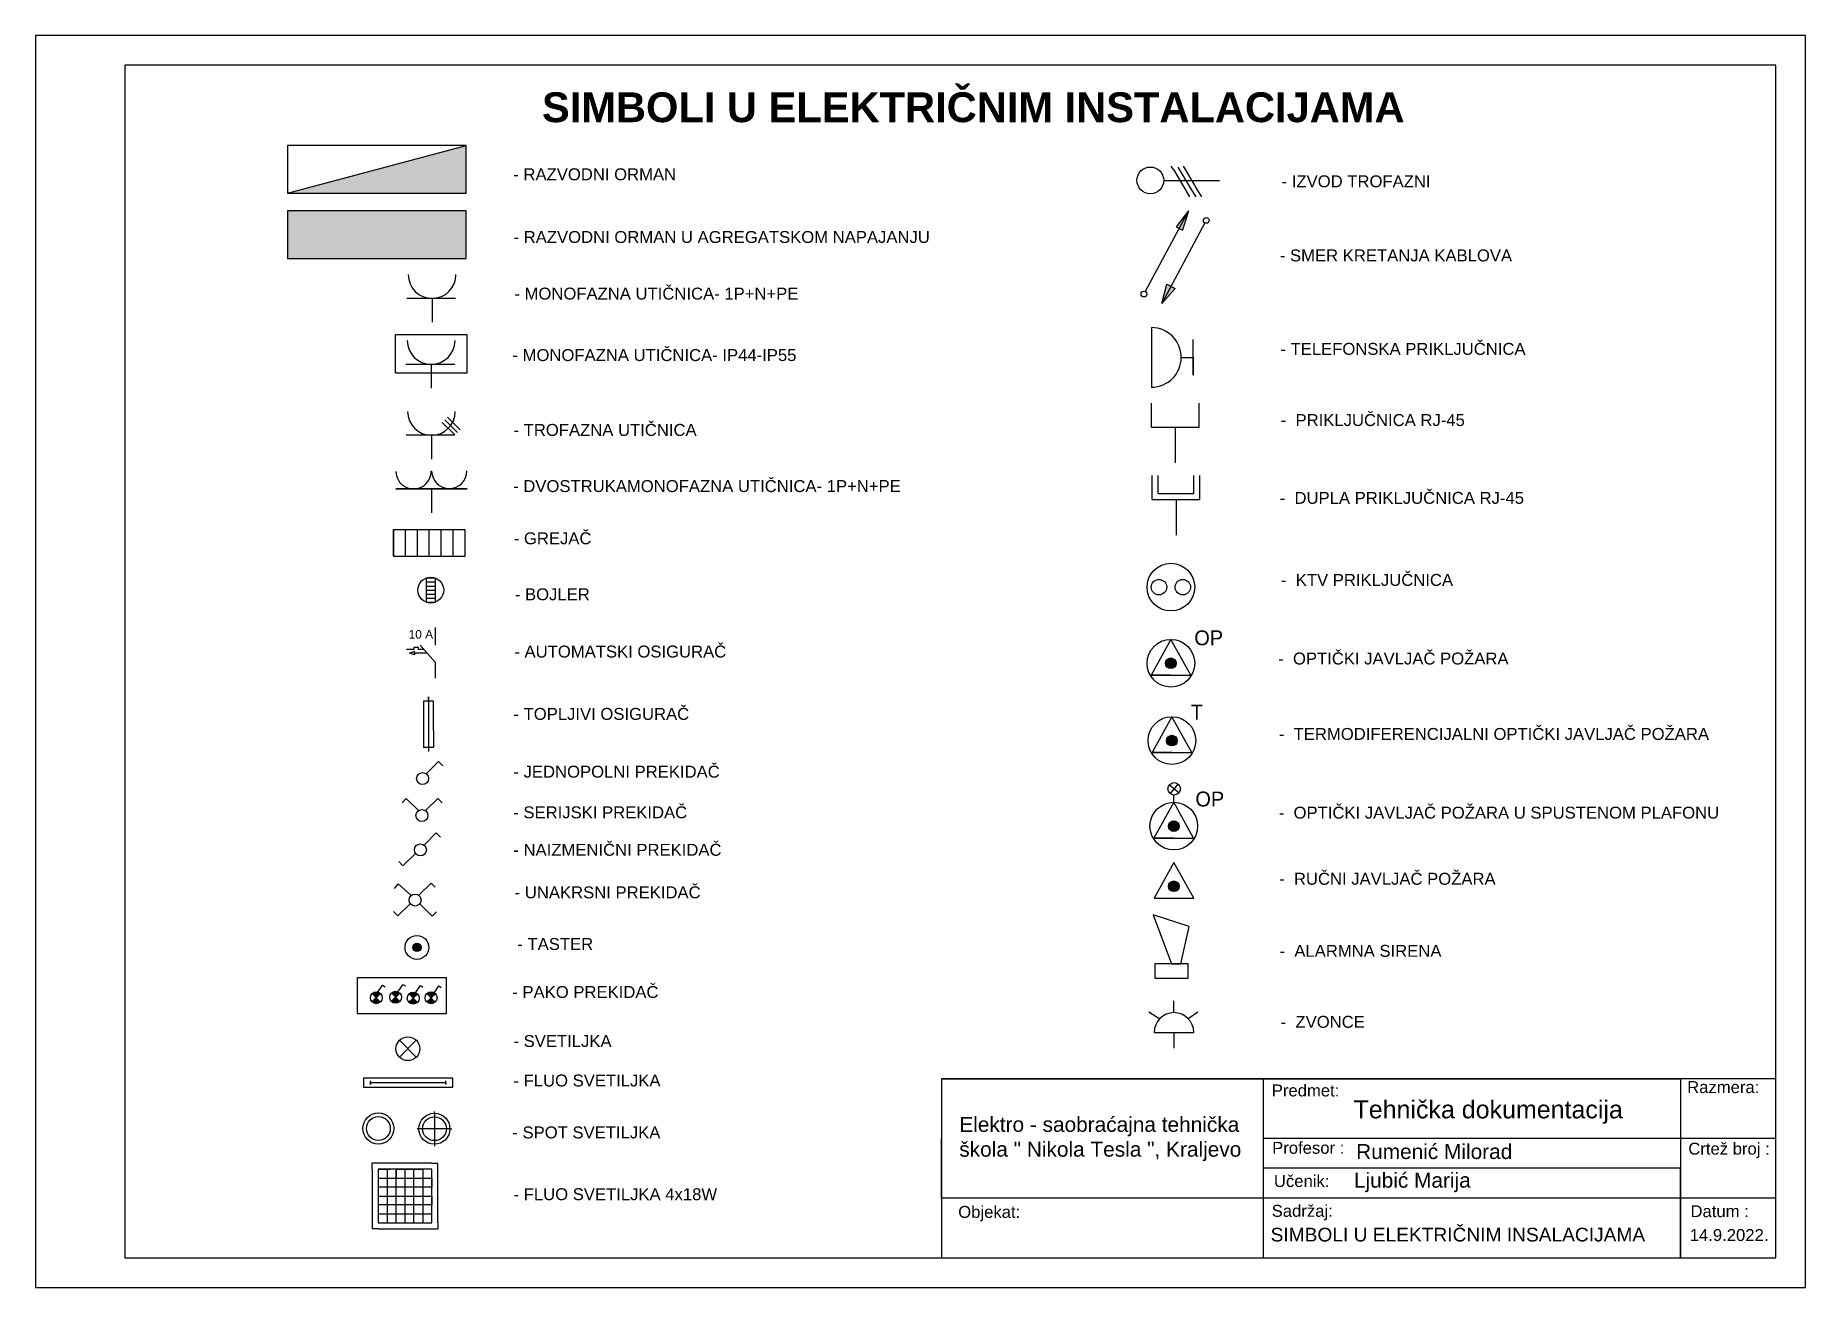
# Model space of a CAD drawing. Header units: millimetres. Extents: x 0 to 297, y 0 to 210.
import ezdxf

# ---------------------------------------------------------------- set-up
doc = ezdxf.new("R2010")
doc.units = ezdxf.units.MM
doc.styles.get("Standard").update_dxf_attribs({"font": 'arial.ttf'})

msp = doc.modelspace()

# ---------------------------------------------------------------- hatches: boundary and pattern name
h = msp.add_hatch(color=256)
h.dxf.hatch_style = 1
h.paths.add_polyline_path([(72.3, 191.55), (42.3, 183.55), (72.3, 183.55)])
h.paths.add_polyline_path([(42.27, 172.58), (72.27, 172.58), (72.27, 180.58), (42.27, 180.58)])
h = msp.add_hatch(color=256)
h.dxf.hatch_style = 1
h.paths.add_polyline_path([(193.46, 180.57), (191.41, 177.88), (191.89, 177.64)])
h.paths.add_polyline_path([(193.46, 180.57), (191.89, 177.64), (192.45, 177.35)])
h.paths.add_polyline_path([(190.53, 167.94), (189.82, 168.31), (188.97, 165.04)])
h.paths.add_polyline_path([(191.21, 167.57), (190.53, 167.94), (188.97, 165.04)])
h = msp.add_hatch(color=256)
h.dxf.hatch_style = 1
h.paths.add_polyline_path([(191.4, 104.7, 0.414214), (190.51, 105.59), (190.51, 103.81, 0.414214)])
h.paths.add_polyline_path([(190.51, 105.59, 0.414214), (189.61, 104.7, 0.414214), (190.51, 103.81)])
h = msp.add_hatch(color=256)
h.dxf.hatch_style = 1
h.paths.add_polyline_path([(191.57, 91.73, 0.414214), (190.68, 92.62), (190.68, 90.84, 0.414214)])
h.paths.add_polyline_path([(190.68, 92.62, 0.414214), (189.79, 91.73, 0.414214), (190.68, 90.84)])
h = msp.add_hatch(color=256)
h.dxf.hatch_style = 1
h.paths.add_polyline_path([(191.89, 77.39, 0.414214), (191, 78.28), (191, 76.5, 0.414214)])
h.paths.add_polyline_path([(191, 78.28, 0.414214), (190.11, 77.39, 0.414214), (191, 76.5)])
h = msp.add_hatch(color=256)
h.dxf.hatch_style = 1
h.paths.add_polyline_path([(191.9, 67.3, 1), (190.12, 67.3, 1)])
h = msp.add_hatch(color=256)
h.dxf.hatch_style = 1
h.paths.add_polyline_path([(64.72, 57.05, 1), (63.32, 57.05, 1)])
h = msp.add_hatch(color=256)
h.dxf.hatch_style = 1
h.paths.add_polyline_path([(57.92, 49.3, 0.414214), (56.51, 49.34), (57.2, 48.61)])
h.paths.add_polyline_path([(57.88, 47.88), (57.2, 48.61), (56.47, 47.92, 0.414214)])
h = msp.add_hatch(color=256)
h.dxf.hatch_style = 1
h.paths.add_polyline_path([(61.16, 49.38, 0.414214), (59.75, 49.41), (60.44, 48.69)])
h.paths.add_polyline_path([(61.12, 47.96), (60.44, 48.69), (59.71, 48, 0.414214)])
h = msp.add_hatch(color=256)
h.dxf.hatch_style = 1
h.paths.add_polyline_path([(64.11, 49.23, 0.414214), (62.7, 49.26), (63.39, 48.54)])
h.paths.add_polyline_path([(64.08, 47.81), (63.39, 48.54), (62.66, 47.85, 0.414214)])
h = msp.add_hatch(color=256)
h.dxf.hatch_style = 1
h.paths.add_polyline_path([(67.12, 49.29, 0.414214), (65.7, 49.33), (66.39, 48.61)])
h.paths.add_polyline_path([(67.08, 47.88), (66.39, 48.61), (65.66, 47.92, 0.414214)])

# ---------------------------------------------------------------- linework, layer by layer
for p, q in [((194.4, 195.48), (194.34, 195.61)), ((72.3, 191.55), (42.3, 191.55)), ((42.3, 191.55), (42.3, 183.55)), ((42.3, 183.55), (72.3, 191.55)), ((72.3, 183.55), (72.3, 191.55)), ((190.93, 187.5), (190.56, 188.06)), ((190.93, 187.5), (193.02, 184)), ((191.66, 187.93), (193.75, 184.43)), ((192.57, 188.06), (194.48, 184.87)), ((189.29, 185.69), (195.55, 185.69)), ((193.75, 184.43), (194.67, 182.95)), ((194.48, 184.87), (194.81, 184.27)), ((194.81, 184.27), (195.65, 182.95)), ((195.55, 185.69), (197.11, 185.69)), ((197.11, 185.69), (198.68, 185.69)), ((42.3, 183.55), (72.3, 183.55)), ((193.02, 184), (193.66, 182.95)), ((72.27, 180.58), (42.27, 180.58)), ((42.27, 180.58), (42.27, 172.58)), ((72.27, 172.58), (72.27, 180.58)), ((193.46, 180.57), (186.22, 167.06)), ((196.21, 178.55), (188.97, 165.04)), ((193.46, 180.57), (191.41, 177.88)), ((193.46, 180.57), (192.45, 177.35)), ((191.41, 177.88), (192.45, 177.35)), ((42.27, 172.58), (72.27, 172.58)), ((188.97, 165.04), (189.82, 168.31)), ((188.97, 165.04), (191.21, 167.57)), ((189.82, 168.31), (191.21, 167.57)), ((62.32, 165.94), (70.5, 165.94)), ((66.55, 165.94), (66.55, 161.89)), ((187.25, 161), (187.25, 151)), ((60.4, 153.33), (60.4, 159.83)), ((60.4, 159.83), (72.4, 159.83)), ((72.4, 159.83), (72.4, 153.33)), ((194.25, 153), (194.25, 159)), ((62.17, 154.88), (70.35, 154.88)), ((66.4, 154.88), (66.4, 150.83)), ((66.4, 154.83), (66.4, 153.33)), ((192.25, 156), (192.25, 156)), ((192.25, 156), (194.25, 156)), ((194.25, 156), (194.25, 153)), ((66.4, 153.33), (60.4, 153.33)), ((72.4, 153.33), (66.4, 153.33)), ((70.82, 143.41), (68.7, 145.53)), ((71.24, 143.84), (69.12, 145.96)), ((187.23, 144.31), (187.23, 148.31)), ((195.23, 144.31), (195.23, 148.31)), ((62.22, 142.99), (70.39, 142.99)), ((66.45, 142.99), (66.45, 138.94)), ((70.39, 142.99), (68.27, 145.11)), ((187.23, 144.31), (195.23, 144.31)), ((191.23, 144.31), (191.23, 138.31)), ((66.4, 136.92), (66.48, 136.92)), ((72.45, 133.94), (60.45, 133.94)), ((60.45, 133.94), (66.45, 133.94)), ((66.45, 133.94), (70.45, 133.94)), ((66.45, 133.94), (72.45, 133.94)), ((66.45, 133.94), (66.45, 129.94)), ((72.45, 133.94), (72.45, 133.94)), ((187.37, 132.19), (187.37, 136.19)), ((188.37, 133.19), (188.37, 136.19)), ((194.37, 133.19), (194.37, 136.19)), ((195.37, 132.19), (195.37, 136.19)), ((187.37, 132.19), (195.37, 132.19)), ((188.37, 133.19), (194.37, 133.19)), ((191.37, 132.19), (191.37, 126.19)), ((60.09, 127.15), (60.09, 122.65)), ((60.09, 122.65), (60.09, 127.15)), ((60.09, 127.15), (72.09, 127.15)), ((60.09, 127.15), (60.59, 127.15)), ((60.09, 127.15), (61.09, 127.15)), ((60.09, 122.65), (60.09, 126.65)), ((62.09, 122.65), (62.09, 127.15)), ((62.09, 127.15), (63.09, 127.15)), ((64.09, 122.65), (64.09, 127.15)), ((64.09, 127.15), (65.09, 127.15)), ((66.09, 122.65), (66.09, 127.15)), ((66.09, 127.15), (67.09, 127.15)), ((68.09, 122.65), (68.09, 127.15)), ((68.09, 127.15), (69.09, 127.15)), ((70.09, 122.65), (70.09, 127.15)), ((70.09, 127.15), (71.09, 127.15)), ((72.09, 122.65), (72.09, 127.15)), ((60.09, 122.65), (72.09, 122.65)), ((61.09, 122.65), (62.09, 122.65)), ((63.09, 122.65), (64.09, 122.65)), ((65.09, 122.65), (66.09, 122.65)), ((67.09, 122.65), (68.09, 122.65)), ((69.09, 122.65), (70.09, 122.65)), ((65.56, 119.02), (65.56, 114.93)), ((65.56, 119.02), (67.09, 119.02)), ((67.09, 119.02), (67.09, 114.93)), ((67.09, 119.02), (67.09, 118.85)), ((67.09, 119.02), (67.09, 118.68)), ((65.56, 118.68), (65.56, 118.34)), ((65.56, 118.34), (67.09, 118.34)), ((65.56, 118), (65.56, 117.66)), ((65.56, 117.66), (67.09, 117.66)), ((65.56, 117.32), (65.56, 116.98)), ((65.56, 116.98), (67.09, 116.98)), ((65.56, 116.63), (65.56, 116.29)), ((65.56, 116.29), (67.09, 116.29)), ((65.56, 115.95), (65.56, 115.61)), ((67.09, 118.34), (67.09, 118)), ((67.09, 117.66), (67.09, 117.32)), ((67.09, 116.98), (67.09, 116.63)), ((67.09, 116.29), (67.09, 115.95)), ((65.56, 115.61), (67.09, 115.61)), ((65.56, 114.93), (67.09, 114.93)), ((67.09, 115.61), (67.09, 115.27)), ((67.05, 110.69), (67.05, 108.75)), ((63.47, 107.04), (62.27, 107.04)), ((64.27, 107.34), (63.47, 107.34)), ((63.47, 107.34), (63.47, 107.04)), ((64.27, 107.04), (64.27, 107.34)), ((65.17, 107.04), (64.27, 107.04)), ((67.05, 104.89), (64.58, 107.75)), ((67.05, 108.75), (67.05, 107.75)), ((190.51, 108.7), (187.18, 102.7)), ((193.84, 102.7), (190.51, 108.7)), ((63.6, 106.69), (62.75, 106.4)), ((63.6, 106.12), (62.75, 106.4)), ((63.6, 106.12), (63.6, 106.69)), ((65.75, 106.4), (63.6, 106.4)), ((63.6, 106.4), (63.6, 106.12)), ((67.05, 104.89), (67.05, 102.21)), ((190.51, 102.7), (187.18, 102.7)), ((187.18, 102.7), (193.84, 102.7)), ((66.81, 98.32), (65.13, 98.32)), ((65.13, 98.32), (65.13, 93.42)), ((65.97, 99.09), (65.97, 92.79)), ((65.97, 98.39), (65.97, 99.09)), ((66.81, 93.42), (66.81, 98.32)), ((190.51, 100.7), (190.51, 100.7)), ((190.68, 95.73), (187.35, 89.73)), ((194.01, 89.73), (190.68, 95.73)), ((65.13, 93.42), (65.13, 90.62)), ((65.97, 92.79), (65.97, 89.92)), ((66.81, 93.42), (66.81, 90.62)), ((65.13, 90.62), (66.81, 90.62)), ((65.97, 90.62), (65.97, 89.92)), ((190.68, 89.73), (187.35, 89.73)), ((187.35, 89.73), (194.01, 89.73)), ((65.63, 86.23), (67.63, 88.23)), ((67.63, 88.23), (68.33, 87.51)), ((190.68, 87.73), (190.68, 87.73)), ((190.26, 84.31), (191.88, 82.97)), ((190.4, 82.83), (191.74, 84.45)), ((62.21, 82.04), (61.51, 81.32)), ((64.21, 80.04), (62.21, 82.04)), ((65.52, 80.04), (67.52, 82.04)), ((67.52, 82.04), (68.22, 81.32)), ((191, 81.39), (187.67, 75.39)), ((191, 81.99), (191, 82.59)), ((191, 81.39), (191, 81.99)), ((194.33, 75.39), (191, 81.39)), ((65.26, 74.27), (67.26, 76.27)), ((67.26, 76.27), (67.96, 75.55)), ((191, 75.39), (187.67, 75.39)), ((187.67, 75.39), (194.33, 75.39)), ((60.97, 71.47), (61.67, 70.75)), ((63.72, 72.75), (61.71, 70.76)), ((191.01, 71.3), (187.68, 65.3)), ((191, 73.39), (191, 73.39)), ((194.34, 65.3), (191.01, 71.3)), ((60.87, 67.69), (60.22, 66.93)), ((62.99, 65.81), (60.87, 67.69)), ((64.38, 65.85), (66.38, 67.85)), ((66.38, 67.85), (67.07, 67.14)), ((60.09, 63.06), (60.78, 62.34)), ((62.84, 64.33), (60.82, 62.35)), ((64.57, 64.31), (66.55, 62.29)), ((67.29, 62.99), (66.58, 62.28)), ((193.6, 60.56), (187.51, 62.52)), ((187.51, 62.52), (190.59, 54.31)), ((187.68, 65.3), (194.34, 65.3)), ((192.19, 54.31), (193.6, 60.56)), ((193.39, 54.31), (187.79, 54.31)), ((187.79, 54.31), (187.79, 51.91)), ((190.59, 54.31), (192.19, 54.31)), ((193.39, 51.91), (193.39, 54.31)), ((69, 51.94), (54, 51.94)), ((54, 51.94), (54, 45.94)), ((57.41, 49.48), (58.26, 50.72)), ((58.26, 50.72), (58.68, 50.46)), ((60.83, 49.61), (61.68, 50.84)), ((61.68, 50.84), (62.1, 50.58)), ((63.75, 49.42), (64.6, 50.66)), ((64.6, 50.66), (65.02, 50.4)), ((66.82, 49.34), (67.66, 50.58)), ((67.66, 50.58), (68.09, 50.32)), ((69, 45.94), (69, 51.94)), ((187.79, 51.91), (193.39, 51.91)), ((56.47, 47.92), (57.92, 49.3)), ((56.51, 49.34), (57.88, 47.88)), ((59.71, 48), (61.16, 49.38)), ((59.75, 49.41), (61.12, 47.96)), ((62.66, 47.85), (64.11, 49.23)), ((62.7, 49.26), (64.08, 47.81)), ((65.66, 47.92), (67.12, 49.29)), ((65.7, 49.33), (67.08, 47.88)), ((191.03, 46.11), (191.03, 48.1)), ((54, 45.94), (69, 45.94)), ((188.49, 45.12), (186.8, 46.19)), ((188.49, 45.12), (188.6, 45.03)), ((191.03, 46.11), (191.03, 46.11)), ((193.39, 45.11), (195.03, 46.26)), ((187.71, 42.79), (194.35, 42.79)), ((191.03, 42.79), (191.03, 40.13)), ((63.91, 38.65), (61.08, 41.48)), ((61.08, 38.65), (63.91, 41.48)), ((70.04, 35.13), (55.04, 35.13)), ((55.04, 35.13), (55.04, 33.63)), ((55.04, 33.63), (70.04, 33.63)), ((56.24, 34.08), (56.24, 34.68)), ((56.24, 34.38), (68.84, 34.38)), ((56.24, 34.38), (56.24, 34.08)), ((68.84, 34.08), (68.84, 34.68)), ((68.84, 34.38), (68.84, 34.08)), ((70.04, 33.63), (70.04, 35.13)), ((292, 35), (152, 35)), ((152, 35), (152, 5)), ((152, 35), (206, 35)), ((206, 35), (206, 5)), ((206, 35), (276, 35)), ((276, 35), (276, 5)), ((292, 5), (292, 35)), ((66.95, 29.24), (66.95, 29.54)), ((66.95, 29.24), (66.95, 24.04)), ((64.35, 26.64), (64.05, 26.64)), ((69.55, 26.64), (64.35, 26.64)), ((66.95, 24.04), (66.95, 23.74)), ((69.55, 26.64), (69.85, 26.64)), ((152, 15), (152, 25)), ((292, 25), (206, 25)), ((292, 15), (292, 25)), ((56.51, 19.85), (56.51, 20.85)), ((57.51, 20.85), (56.51, 20.85)), ((66.51, 20.85), (57.51, 20.85)), ((66.51, 20.85), (67.51, 20.85)), ((67.51, 19.85), (67.51, 20.85)), ((56.51, 19.85), (56.51, 10.85)), ((66.51, 19.85), (57.51, 19.85)), ((57.51, 19.85), (57.51, 10.85)), ((57.51, 19.85), (59.51, 19.85)), ((57.51, 19.85), (59.01, 19.85)), ((57.51, 19.85), (57.51, 18.35)), ((57.51, 18.35), (66.51, 18.35)), ((59.01, 19.85), (59.01, 10.85)), ((60.51, 10.85), (60.51, 19.85)), ((60.51, 19.85), (60.51, 18.35)), ((60.51, 19.85), (62.01, 19.85)), ((61.51, 19.85), (63.51, 19.85)), ((62.01, 19.85), (62.01, 10.85)), ((63.51, 10.85), (63.51, 19.85)), ((63.51, 19.85), (65.01, 19.85)), ((65.01, 19.85), (65.01, 10.85)), ((66.51, 10.85), (66.51, 19.85)), ((66.51, 18.35), (66.51, 16.85)), ((67.51, 10.85), (67.51, 19.85)), ((276, 20), (206, 20)), ((276, 5), (276, 20)), ((276, 5), (276, 20)), ((66.51, 16.85), (57.51, 16.85)), ((57.51, 16.85), (57.51, 15.35)), ((57.51, 15.35), (66.51, 15.35)), ((66.51, 15.35), (66.51, 13.85)), ((292, 15), (152, 15)), ((292, 5), (292, 15)), ((66.51, 13.85), (57.51, 13.85)), ((57.51, 13.85), (57.51, 12.35)), ((57.51, 12.35), (66.51, 12.35)), ((56.51, 10.85), (56.51, 9.85)), ((57.51, 9.85), (56.51, 9.85)), ((57.51, 10.85), (66.51, 10.85)), ((57.51, 9.85), (66.51, 9.85)), ((59.01, 10.85), (60.51, 10.85)), ((59.51, 10.85), (61.51, 10.85)), ((62.01, 10.85), (63.51, 10.85)), ((66.51, 9.85), (67.51, 9.85)), ((67.51, 10.85), (67.51, 9.85)), ((276, 5), (276, 10))]:
    msp.add_line(p, q)
for points in [[(0, 0), (297, 0), (297, 210), (0, 210)], [(15, 5), (292, 5), (292, 205), (15, 205)]]:
    msp.add_lwpolyline(points, close=True)
for centre, radius in [((187.06, 185.69), 2.24), ((196.44, 178.98), 0.481), ((185.99, 166.63), 0.483), ((66.33, 116.98), 2.17), ((190.51, 117.47), 4), ((188.51, 117.47), 1.3), ((192.51, 117.47), 1.3), ((190.51, 104.7), 4), ((190.51, 104.7), 0.894), ((190.68, 91.73), 4), ((190.68, 91.73), 0.894), ((64.96, 85.37), 1), ((191.07, 83.64), 1.05), ((191, 77.39), 4), ((64.85, 79.17), 1), ((191, 77.39), 0.894), ((64.59, 73.41), 1), ((63.71, 64.99), 1), ((63.71, 64.99), 1), ((63.71, 64.99), 1), ((191.01, 67.3), 0.894), ((64.02, 57.05), 2), ((64.02, 57.05), 0.7), ((57.2, 48.61), 1), ((60.44, 48.69), 1), ((63.39, 48.54), 1), ((66.39, 48.61), 1), ((62.5, 40.06), 2), ((57.54, 26.68), 2.6), ((57.54, 26.68), 2), ((66.95, 26.64), 2.6), ((66.95, 26.64), 2)]:
    msp.add_circle(centre, radius)
for centre, radius, start, end in [((66.55, 169.89), 4, 180, 0), ((187.25, 156), 5, 270, 90), ((66.4, 158.83), 4, 180, 0), ((66.45, 146.94), 4, 180, 0), ((63.45, 136.89), 2.95, 180, 0.623), ((69.43, 136.95), 2.95, 180.623, 0), ((191.03, 42.79), 3.32, 0, 180)]:
    msp.add_arc(centre, radius, start, end)

# ---------------------------------------------------------------- texts
at = {"attachment_point": 1}
for s, width, gutter_width, heights, insert, char_height in [('{\\fArial|b1|i0|c0|p34;SIMBOLI U ELEKTRI\\fArial|b1|i0|c238|p34;Č\\fArial|b1|i0|c0|p34;NIM INSTALACIJAMA}', 156.9024, 12.5, [0], (84.99, 200.45), 5), ('- RAZVODNI ORMAN', 29.2279, 12.5, [0], (80.18, 187.71), 2), ('- IZVOD TROFAZNI', 71.5246, 12.5, [0], (209.09, 186.53), 2), ('- RAZVODNI ORMAN U AGREGATSKOM NAPAJANJU', 78.6419, 12.5, [2.07], (80.22, 177.19), 2), ('- SMER KRETANJA KABLOVA', 71.5246, 12.5, [0], (208.79, 174.1), 2), ('- MONOFAZNA UTI{\\fArial|b0|i0|c238|p34;ČNICA- 1P+N+PE}', 48.5729, 12.5, [0], (80.36, 167.7), 2), ('- MONOFAZNA UTI{\\fArial|b0|i0|c238|p34;ČNICA- }IP44-IP55', 48.5729, 12.5, [0], (80.03, 157.39), 2), ('- TELEFONSKA PRIKLJU{\\fArial|b0|i0|c238|p34;ČNICA}', 71.5246, 12.5, [0], (208.88, 158.43), 2), ('-  PRIKLJU{\\fArial|b0|i0|c238|p34;ČNICA} RJ-45', 71.5246, 12.5, [0], (208.94, 146.49), 2), ('- TROFAZNA UTI{\\fArial|b0|i0|c238|p34;ČNICA}', 48.5729, 12.5, [0], (80.21, 144.84), 2), ('- DVOSTRUKAMONOFAZNA UTI{\\fArial|b0|i0|c238|p34;ČNICA- 1P+N+PE}', 71.5246, 12.5, [0], (80.15, 135.42), 2), ('-  DUPLA PRIKLJU{\\fArial|b0|i0|c238|p34;ČNICA} RJ-45', 71.5246, 12.5, [0], (208.77, 133.44), 2), ('- GREJA{\\fArial|b0|i0|c238|p34;Č}', 71.5246, 12.5, [0], (80.26, 126.66), 2), ('-  KTV PRIKLJU{\\fArial|b0|i0|c238|p34;ČNICA}', 71.5246, 12.5, [0], (208.98, 119.68), 2), ('- BOJLER', 71.5246, 12.5, [0], (80.44, 117.27), 2), ('10 A', 10.7189, 17.85, [0], (62.62, 110.27), 1.428), ('{\\fBodoni MT|b0|i0|c0|p18;OP}', 6.6402, 12.5, [0], (194.44, 110.22), 2.5), ('- AUTOMATSKI OSIGURA{\\fArial|b0|i0|c238|p34;Č}', 71.5246, 12.5, [0], (80.36, 107.67), 2), ('-  OPTI{\\fArial|b0|i0|c238|p34;ČKI JAVLJAČ POŽARA}', 71.5246, 12.5, [0], (208.51, 106.5), 2), ('- TOPLJIVI OSIGURA{\\fArial|b0|i0|c238|p34;Č}', 71.5246, 12.5, [0], (80.2, 97.21), 2), ('{\\fBodoni MT|b0|i0|c0|p18;T}', 6.7704, 12.5, [0], (193.84, 97.74), 2.5), ('-  TERMODIFERENCIJALNI OPTI{\\fArial|b0|i0|c238|p34;ČKI JAVLJAČ POŽARA}', 75.6752, 12.5, [0], (208.62, 93.85), 2), ('- JEDNOPOLNI PREKIDA{\\fArial|b0|i0|c238|p34;Č}', 71.5246, 12.5, [0], (80.2, 87.52), 2), ('{\\fBodoni MT|b0|i0|c0|p18;OP}', 6.6402, 12.5, [0], (194.62, 83.19), 2.5), ('- SERIJSKI PREKIDA{\\fArial|b0|i0|c238|p34;Č}', 71.5246, 12.5, [0], (80.17, 80.7), 2), ('-  OPTI{\\fArial|b0|i0|c238|p34;ČKI JAVLJAČ POŽARA} U SPUSTENOM PLAFONU', 75.6752, 12.5, [0], (208.61, 80.65), 2), ('- NAIZMENI{\\fArial|b0|i0|c238|p34;ČNI} PREKIDA{\\fArial|b0|i0|c238|p34;Č}', 71.5246, 12.5, [0], (80.19, 74.42), 2), ('-  RU{\\fArial|b0|i0|c238|p34;ČNI JAVLJAČ POŽARA}', 75.6752, 12.5, [0], (208.67, 69.56), 2), ('- UNAKRSNI PREKIDA{\\fArial|b0|i0|c238|p34;Č}', 71.5246, 12.5, [0], (80.41, 67.28), 2), ('- TASTER', 71.5246, 12.5, [0], (80.86, 58.62), 2), ('-  ALARMNA SIRENA', 75.6752, 12.5, [0], (208.74, 57.47), 2), ('- PAKO PREKIDA{\\fArial|b0|i0|c238|p34;Č}', 71.5246, 12.5, [0], (80.01, 50.57), 2), ('-  ZVONCE', 75.6752, 12.5, [0], (208.93, 45.57), 2), ('- SVETILJKA', 71.5246, 12.5, [0], (80.21, 42.35), 2), ('- FLUO SVETILJKA', 71.5246, 12.5, [0], (80.2, 35.73), 2), ('{\\fArial|b0|i0|c238|p34;Predmet:}', 10.8973, 12.5, [0], (207.44, 34.06), 2), ('{\\fArial|b0|i0|c238|p34;\\H0.8x;Razmera:\\H1.25x; }', 6.7797, 12.5, [0], (277.13, 34.62), 2.5), ('{\\fArial|b0|i0|c238|p34;Tehnička dokumentacija}', 47.1722, 12.5, [0], (221.15, 31.38), 3), ('- SPOT SVETILJKA', 71.5246, 12.5, [0], (80.02, 27.02), 2), ('{\\fArial|b0|i0|c238|p34;Elektro - saobraćajna tehnička\\Pškola " Nikola Tesla ", Kraljevo}', 54, 12.5, [10], (155.01, 28.62), 2.5), ('{\\fArial|b0|i0|c238|p34;Rumenić Milorad}', 28.6662, 12.5, [0], (221.59, 24.06), 2.5), ('{\\fArial|b0|i0|c238|p34;\\H0.8x;Crtež broj :}', 16.7374, 12.5, [0], (277.32, 24.3), 2.5), ('{\\fArial|b0|i0|c238|p34;Učenik:}', 54, 12.5, [0], (207.8, 18.87), 2), ('{\\fArial|b0|i0|c238|p34;Ljubić Marija}', 86, 12.5, [0], (221.22, 19.25), 2.5), ('- FLUO SVETILJKA 4x18W', 71.5246, 12.5, [0], (80.22, 16.66), 2), ('{\\fArial|b0|i0|c238|p34;\\H0.8x;Objekat:\\H1.25x;  }', 20.667, 12.5, [0], (154.83, 13.69), 2.5), ('{\\fArial|b0|i0|c238|p34;Sadržaj: }', 64.4578, 12.5, [0], (207.42, 13.87), 2), ('{\\fArial|b0|i0|c238|p34;\\H0.8x;Datum :\\H1.25x; }', 12.604, 12.5, [1.97], (277.69, 13.81), 2.5), ('SIMBOLI U ELEKTRI{\\fArial|b0|i0|c238|p34;ČNIM INSALACIJAMA}', 69.7901, 12.5, [0], (207.24, 10.03), 2.3), ('{\\H0.8x;14.9.2022\\H1.15x;.}', 14.3091, 12.5, [0], (277.56, 10.11), 2.5)]:
    msp.add_mtext_dynamic_manual_height_columns(s, width=width, gutter_width=gutter_width, heights=heights, dxfattribs=dict(at, insert=insert, char_height=char_height))
at = {"insert": (207.5, 24.44), "char_height": 2, "width": 17.6608, "attachment_point": 1}
msp.add_mtext('{\\fArial|b0|i0|c238|p34;Profesor :}', dxfattribs=at)

doc.saveas('drawing.dxf')
